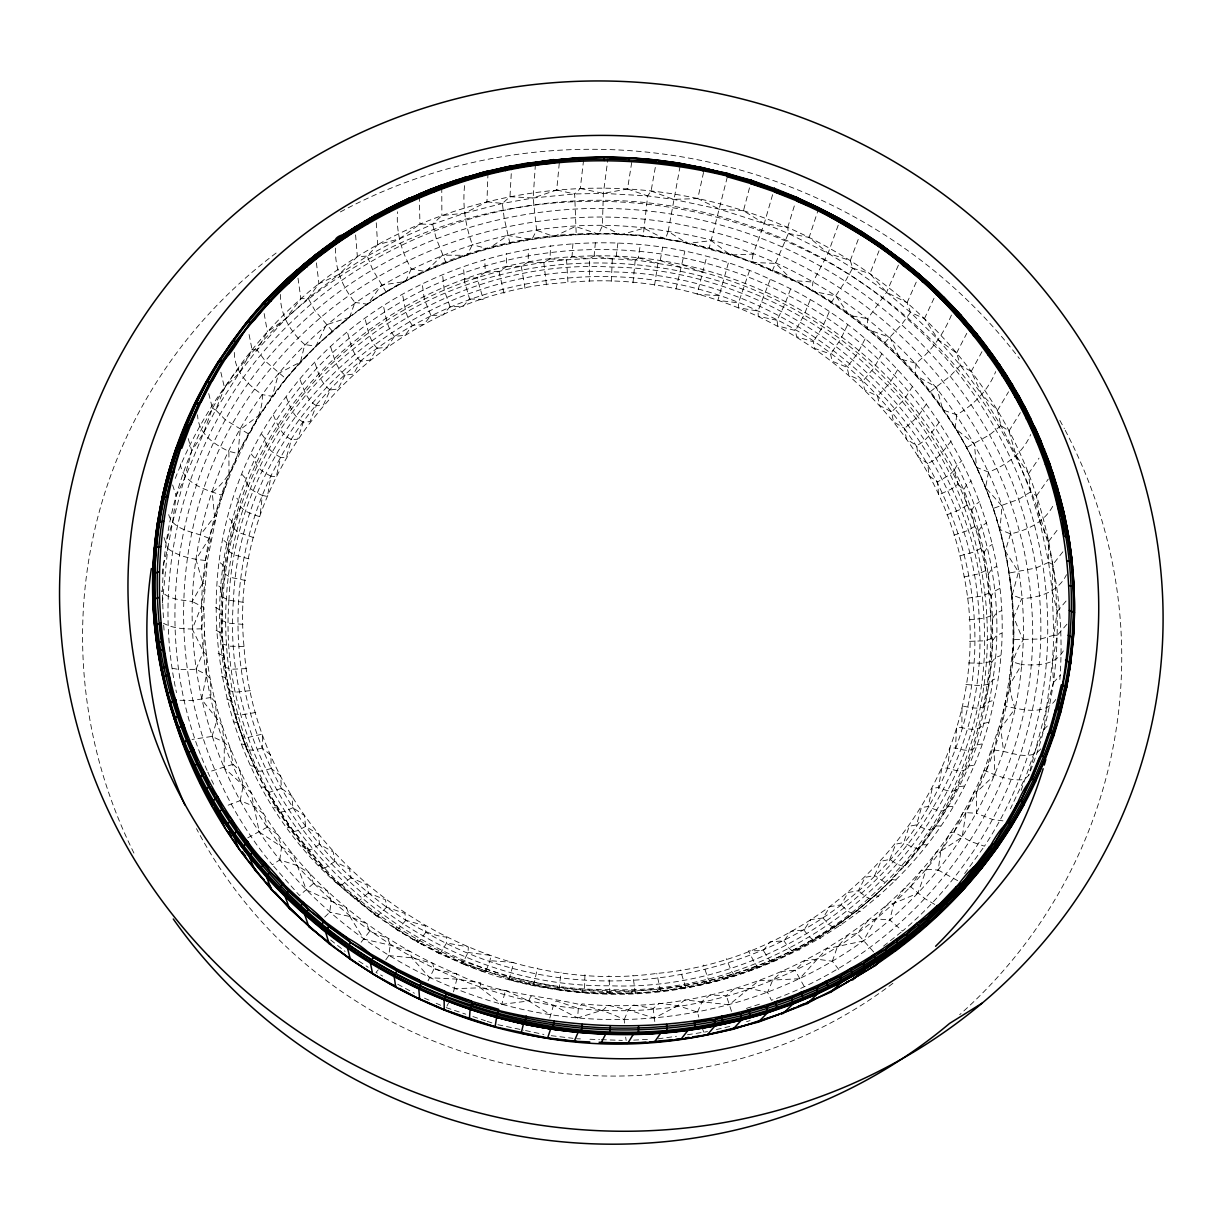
<?xml version="1.0" encoding="UTF-8"?>
<svg xmlns="http://www.w3.org/2000/svg" width="1224" height="1224" viewBox="0 0 1224 1224"><rect width="100%" height="100%" fill="white"/><g stroke="black" fill="none" stroke-linecap="round" stroke-linejoin="round"><path stroke-width="0.75" stroke-dasharray="5 3.75" d="M163.481 617.722C153.49 481.369 227.098 346.912 337.793 269.647C440.869 196.789 574.79 171.926 697.772 198.563C820.921 224.528 932.963 301.945 997.468 410.453C1063.166 518.777 1076.416 657.609 1028.68 775.389L1024.259 779.566L1010.412 808.804M896.014 880.148L891.914 879.505C829.428 942.052 744.559 980.592 656.798 989.283L655.376 991.639C820.508 978.175 970.372 845.753 992.863 679.764C1017.511 524.453 926.859 364.706 787.919 295.244C650.327 222.187 469.878 236.936 349.834 337.824C234.35 430.404 187.456 598.918 242.704 736.848L248.503 737.353L262.64 734.018L262.273 748.048L270.948 755.177L271.162 768.458L280.709 775.863L281.382 788.378L291.863 795.982L292.888 807.718L304.363 815.444L305.648 826.399L318.194 834.156L319.632 844.331L333.28 852.011L334.795 861.451L349.559 868.964L351.043 877.684L366.986 884.891L368.348 892.939L385.468 899.747L386.631 907.152L404.93 913.441L405.817 920.28L425.294 925.91L425.83 932.244C605.589 1038.212 866.929 965.797 947.621 768.014C1025.528 595.43 928.741 383.097 758.008 311.034C592.049 231.596 369.633 292.98 280.587 457.47C233.203 541.192 225.032 645.201 257.591 735.609C274.268 782.304 300.905 825.282 334.795 861.451C350.722 878.144 368.072 893.428 386.631 907.152C405.282 919.545 423.29 934.937 446.469 937.094L446.592 943L440.059 953.833L439.676 950.987L438.131 952.547L461.066 962.722L462.32 961.024L509.352 976.936L508.97 979.506L559.031 989.772C750.052 1020.235 956.204 894.606 994.056 700.22C1032.872 529.38 928.894 347.157 770.263 279.363C607.211 202.633 393.164 248.962 286.049 396.714C174.068 540.641 201.073 762.629 335.896 882.565L338.711 881.877C374.682 915.476 416.803 942.327 462.32 961.024L462.213 963.579C610.485 1026.446 796.946 989.329 903.251 866.24L904.781 865.674C1005.822 754.688 1021.076 579.013 943.597 451.029C869.866 322.478 719.131 245.932 572.021 256.81L566.559 259.962L567.967 282.469C748.721 264.308 934.111 395.23 964.206 576.948C1002.991 769.361 848.615 956.831 656.722 973.417C460.652 1000.666 256.107 847.544 244.02 646.502C225.614 460.301 384.764 292.291 567.967 282.469M358.097 310.651C548.857 168.484 842.739 229.821 960.534 436.723C1011.636 523.597 1028.038 630.834 1000.742 728.295C970.066 842.143 881.861 936.712 772.772 979.98C531.69 1082.399 228.001 917.694 203.444 651.749C190.822 536.525 236.89 417.476 322.738 339.844C396.438 270.366 497.923 234.427 598.551 234.167L602.392 225.859L603.356 193.361L608.037 157.942M988.655 722.236L983.545 723.506C979.292 731.707 969.117 729.183 961.896 727.699L961.988 705.896C970.693 707.579 983.438 711.481 988.9 701.735L994.056 700.22M1021.122 790.429L1033.484 754.504L1043.827 729.596L1052.502 661.434L1053.833 635.241L1052.212 590.825L1048.616 562.367L1048.723 541.299L1039.864 521.669L1030.685 491.864L1016.134 455.741L1000.895 425.631L981.908 394.633L960.396 365.318L938.303 339.752L910.488 312.395L886.574 292.307L852.623 268.117L828.067 253.292L788.409 233.447L764.25 223.564L719.498 209.197L673.537 199.374L647.649 195.917L603.356 193.361L574.668 193.958L533.144 197.982L502.36 203.459L464.554 213.221L432.608 224.283L399.253 238.864L367.246 256.107L338.926 274.467L308.142 298.304L285.161 319.357L257.055 349.988L239.552 372.632L215.669 409.964L203.521 433.112L185.467 476.748L176.118 495.858L172.584 522.449L167.749 548.536L162.777 566.605L162.134 575.892M611.312 281.443L612.337 258.922L616.207 256.306C652.132 263.695 689.158 266.098 723.965 278.659C758.834 290.165 792.127 306.306 822.712 326.609C877.317 363.222 922.712 413.62 952.44 472.342C1018.154 597.71 998.539 761.144 903.251 866.24L897.559 864.496L889.741 859.447L881.005 861.222L874.609 875.512L865.108 877.379L858.406 890.674L848.079 892.526L841.163 904.842L829.994 906.617L822.987 917.985L810.915 919.561L803.893 930.026L790.918 931.296L784.003 940.889L770.095 941.761L763.348 950.558L748.537 950.91L754.826 963.518L758.054 967.082L772.359 961.437L774.562 958.897L777.255 960.549M1002.961 820.86L992.71 819.544L976.431 813.271L976.676 792.035L999.472 725.832L1009.999 684.216L1021.688 664.601C1042.695 453.844 873.508 261.003 668.166 231.443C462.932 194.692 242.842 325.966 200.353 534.934C178.398 636.725 201.21 746.043 259.32 832.106C325.278 930.225 433.786 996.657 550.28 1014.635C658.91 1031.296 773.813 1005.608 863.149 941.026C952.257 876.981 1012.233 774.211 1021.688 664.601L1012.585 661.939C1013.793 622.22 1013.212 581.767 1002.991 542.844C994.561 505.527 979.399 469.924 960.534 436.723C921.366 370.275 862.629 317.383 795.309 280.786L792.402 280.526L753.204 261.783L751.582 262.41C689.25 238.435 620.017 228.735 553.967 236.553C517.14 239.552 480.451 248.824 446.072 262.915C390.67 284.029 340.915 318.76 300.461 361.998C282.101 382.974 265.103 405.022 251.731 429.563C239.108 451.059 233.264 476.549 212.211 492.186L214.537 516.452L200.353 534.934C188.572 531.124 171.498 528.079 168.499 513.774M464.584 185.65C462.442 205.739 465.441 225.813 472.387 244.693L466.987 255.342L442.491 255.143L425.615 271.621L411.31 268.882C401.396 251.501 396.01 231.917 397.555 211.783M330.618 346.836C333.968 356.918 335.866 367.98 345.03 375.141L353.461 374.07L360.713 361.233L369.847 360.131L377.222 348.289L387.059 347.218L394.449 336.325L405.037 335.376L412.381 325.385L423.718 324.635L430.909 315.501L443.027 315.042L450.004 306.688L462.886 306.597L469.588 298.977L464.615 281.903L463.406 266.266M583.573 160.16L580.268 188.511L574.668 193.958L576.229 234.778M968.368 662.949L983.239 663.316L990.216 661.557L993.031 639.923L991.256 638.698L992.786 617.875L990.813 615.856L991.18 595.92L994.653 591.192L999.794 588.392M572.924 243.576L572.021 256.81C425.279 264.613 285.437 363.712 239.43 504.915C190.286 645.17 243.209 809.508 358.25 901.415L368.348 892.939M508.924 979.384L533.848 985.427L557.241 989.42L557.991 987.034L582.655 989.849L632.165 990.981L633.068 993.046L582.93 991.914L557.945 989.053L557.991 987.034L509.352 976.936L508.694 978.833L461.066 962.722M1062.876 551.794L1052.885 564.524L1052.212 590.825L1057.199 611.572L1053.833 635.241L1040.828 638.989L1013.809 639.601C1014.466 558.328 990.767 476.289 942.878 409.994C900.803 348.932 840.811 302.558 774.532 270.718L772.237 270.932L731.432 254.026L730.499 254.975L687.322 243.438L668.166 231.443L680.131 166.082M238.619 726.98C202.297 613.897 227.266 483.434 304.654 392.736C383.999 297.233 512.351 248.411 635.195 260.36L638.27 257.851L640.336 244.678M559.031 989.772L561.02 972.131M335.59 248.12C334.596 268.286 342.429 287.028 354.929 302.405L349.62 317.23L315.976 346.132L285.88 378.736L265.486 361.294L257.055 349.988L267.383 331.765L285.161 319.357L300.89 298.763L308.142 298.304L318.944 283.693L338.926 274.467L357.377 256.642L367.246 256.107L377.635 244.708L399.253 238.864L419.954 224.13L432.608 224.283L441.879 215.531L464.554 213.221L486.953 201.807L487.948 173.64M464.416 279.194L477.085 277.649L485.331 272.325L484.704 259.304M749.501 270.657L738.516 302.848L738.317 307.76L758.008 311.034L770.263 279.363M612.337 258.922L594.099 255.954L589.433 258.8L589.616 281.336M486.953 201.807L502.36 203.459L509.98 196.712L511.54 168.468M485.331 272.325L498.994 271.3L506.629 266.648L506.369 253.536M898.401 265.134L886.574 292.307L867.678 318.699L867.097 329.057L890.032 337.579L900.068 358.953L916.026 363.268C933.254 349.498 945.479 330.97 953.297 310.422M595.384 242.719L594.099 255.954M981.832 743.947L976.783 744.957C972.483 753.127 962.385 749.884 955.424 748.048L956.663 727.056L961.896 727.699M440.059 953.833L418.348 942.572L417.721 939.604L415.9 941.026L439.722 953.603L462.458 963.762L468.012 952.486L468.348 946.948L446.592 943M584.934 974.732L584.429 992.511C643.258 996.856 702.989 988.304 758.054 967.082M916.026 363.268L915.277 375.187L936.635 387.258L942.878 409.994L956.694 414.783C973.937 404.823 988.181 390.318 995.693 371.591M535.393 164.475L533.144 197.982L536.617 230.28L531.859 239.506L507.776 235.467L488.299 248.9L472.387 244.693M506.629 266.648L521.271 266.22L528.217 262.166L528.34 248.992M632.992 282.79L635.195 260.36M1040.798 748.859C1031.771 760.226 1015.293 753.938 1003.558 751.459L1000.742 728.295L999.472 725.832L994.072 749.929L994.837 774.823L976.676 792.035L974.197 791.591L965.996 812.354L962.156 837.124L940.797 851.078L936.253 852.149L926.339 869.346L917.878 893.214L893.933 903.327L886.62 905.255L876.078 918.903L863.149 941.026L826.781 948.738L799.563 978.726L758.712 980.761L729.152 1004.782L684.828 999.916L677.897 1005.638L654.289 1018.077L628.31 1009.938L607.854 1005.256L603.325 1009.892L577.59 1017.955L578.34 1008.377L582.012 1003.894C747.252 1020.189 920.371 925.788 984.065 770.126C996.504 775.909 1010.305 781.249 1024.259 779.566M772.604 194.662L764.25 223.564L753.158 254.118L730.499 254.975L711.236 240.638L687.322 243.438L686.756 242.107L665.321 239.384L664.005 237.976L643.166 236.477L647.649 195.917L651.091 191.005L656.462 160.91M164.001 537.504L167.749 548.536L162.226 604.396M528.217 262.166L543.823 262.441L550.035 258.891L550.555 245.672M509.98 196.712L533.144 197.982L556.706 190.041L559.414 161.721M617.891 243.086L616.207 256.306M624.439 1023.111L624.225 1019.638C571.7 993.659 509.291 1000.895 456.445 973.814C408.954 954.276 365.027 926.247 327.542 891.149C255.877 823.981 209.748 729.565 204.454 631.171L201.807 628.799L207.315 560.607L216.602 514.906L228.98 473.994L228.903 451.335C213.802 444.312 198.043 433.418 197.584 414.844M838.226 225.155L828.067 253.292L812.935 282.055L812.032 291.174L835.916 295.978L849.441 315.455L867.678 318.699M271.162 768.458L262.395 771.105L256.826 771.197L246.483 748.813C234.641 715.03 224.726 679.947 223.242 644.084C219.065 625.127 225.415 605.696 220.504 587.26L216.373 584.338M956.694 414.783L955.179 428.477L974.365 443.853L976.553 467.339L988.518 472.097C1006.755 465.197 1022.774 452.941 1030.685 434.535M242.107 474.529L245.871 478.706C245.963 487.948 255.173 492.155 262.349 495.429L259.962 516.788C251.318 513.835 238.68 510.668 238.099 499.545L234.228 495.613M973.6 765.26L968.643 766.01C964.283 774.165 954.307 770.171 947.621 768.014L949.916 747.895L955.424 748.048M324.727 917.051L329.776 912.155L331.153 900.481L327.542 891.149L313.512 883.453L309.657 873.232L296.988 865.49L279.76 859.891L272.325 864.756C155.739 724.883 152.587 506.874 271.667 367.445C375.508 240.042 556.461 188.802 713.516 232.147C880.331 274.528 1016.96 423.948 1030.853 597.496C1048.784 770.906 934.172 942.159 771.426 1000.299L767.586 992.358L772.772 979.98L782.182 971.458L795.064 970.188L804.902 960.764L816.622 959.126L832.335 961.253L840.674 971.902M1013.809 639.601L1009.066 680.284L1000.742 728.295L1015.216 708.436C1005.623 684.446 1009.295 661.756 1023.05 640.121L1013.671 617.279L1021.734 598.597C1039.421 597.633 1058.117 592.034 1066.502 574.699M234.32 352.451C234.32 371.27 247.768 384.933 262.334 394.648C263.206 417.292 247.217 434.443 238.068 453.584L214.537 516.452L216.602 514.906L209.258 538.346L195.962 559.322L202.756 583.159L192.168 601.504C181.626 599.852 168.361 599.791 161.14 590.764M957.627 880.622L938.211 870.065L940.797 851.078L950.252 832.687L954.031 832.045L970.28 841.347L984.448 846.197C1064.987 723.43 1068.46 557.333 996.015 430.068C930.011 310.743 806.448 227.588 672.328 206.167C535.118 183.447 387.518 226.532 288.283 325.033C192.428 418.593 147.997 561.449 176.486 692.631M549.79 1018.062L553.447 1005.394L556.262 1000.957L578.34 1008.377M654.549 285.376L657.961 263.099L660.21 260.605L662.658 247.477M279.76 859.891L281.642 846.656L277.664 834.539L267.536 827.041L263.65 813.945L254.73 806.723L240.164 800.634L225.95 806.019M385.774 959.891L388.758 955.607L390.227 945.203L387.855 938.227L369.587 931.418L366.71 923.722L349.88 916.485L329.776 912.155M728.311 263.114L717.891 300.385L738.516 302.848M580.268 188.511L603.356 193.361L627.529 188.986L631.982 160.711M462.213 963.579L485.469 972.33L489.998 960.672L490.855 955.424L468.012 952.486M251.272 454.043L254.913 458.434C254.944 467.675 263.787 472.418 270.887 476.151L267.475 496.47L262.349 495.429M709.262 247.462L709.063 248.64L727.546 176.088M889.741 859.447L895.723 844.162L903.74 842.54L909.202 826.246L916.562 824.869L921.397 807.58L928.174 806.494L932.26 788.241L938.533 787.522L941.776 768.32L947.621 768.014M221.972 592.125L225.078 574.194L222.814 564.83L218.713 561.648M557.945 989.053L533.159 984.693L533.526 982.719L532.93 985.136M533.848 985.427L537.29 968.046M1066.991 624.163L1057.306 635.287L1052.502 661.434L1053.374 682.686L1028.68 775.389M965.889 684.507L980.699 685.731L987.661 684.354L991.884 661.985L995.403 657.625L1000.589 655.59M753.158 254.118L751.582 262.41L775.787 263.405L792.402 280.526L812.935 282.055M988.518 472.097L985.549 487.626L1001.982 505.956L999.977 529.579L1010.473 533.878C1028.512 530.023 1046.03 521.179 1054.109 503.508M240.164 800.634L243.224 785.777L239.873 770.676L233.08 764.296L230.188 748.201L224.329 742.356L212.043 736.404L192.03 739.434M675.939 289.17L684.813 251.501M453.477 991.853L456.873 979.124L456.445 973.814L433.954 969.102L432.806 963.334L411.708 957.78L388.758 955.607M651.091 191.005L673.537 199.374L697.772 198.563L704.366 168.683M261.691 434.199L265.195 438.804C265.164 448.045 273.61 453.293 280.587 457.47L276.287 476.733L270.887 476.151M208.723 393.577L212.41 408.204L203.521 433.112L191.74 450.86L172.584 522.449L165.837 542.676M224.267 569.833L228.75 551.351L226.532 542.691L222.493 539.249M167.749 548.536C179.071 556.859 193.621 559.46 207.315 560.607L202.756 583.159L204.852 583.94L201.578 605.911L192.26 629.09L203.444 651.749L206.535 654.871L206.535 674.654L201.623 699.363L221.988 725.281L224.329 742.356L224.114 767.815L251.042 792.616L259.32 832.106L293.01 854.337L306.352 889.924L346.576 908.009L349.88 916.485L363.757 939.083L390.227 945.203L409.918 951.446L411.708 957.78L429.67 977.716L456.873 979.124L480.711 982.857L480.374 987.799L505.512 990.415L501.809 1004.353L480.374 987.799L454.854 988.671M718.58 295.718L697.068 294.188L706.722 256.719M280.434 294.464C279.913 314.476 290.317 331.75 304.791 344.617L300.461 361.998L278.613 373.381L272.309 396.316L262.334 394.648M983.606 707.013L989.344 683.971L992.863 679.764L998.034 677.974M207.116 770.493C142.198 624.469 177.801 442.323 292.811 331.413C401.38 223.105 568.762 183.615 715.749 223.717C863.119 262.028 988.64 379.991 1027.441 528.386C1067.282 672.206 1016.364 834.753 902.547 931.036L889.756 919.974L893.933 903.327L904.383 888.517L910.702 886.788L920.938 870.799L926.339 869.346L938.211 870.065M205.326 560.607L211.247 537.566L209.258 538.346L200.353 534.934M772.237 270.932L788.409 233.447L787.705 227.435L764.25 223.564L743.458 210.742L750.771 183.019M273.289 415.058C277.588 424.33 280.786 434.765 291.419 439.462L286.339 457.638L280.587 457.47M986.039 771.212L992.496 748.185L994.072 749.929L1003.558 751.459M1010.473 533.878L1005.332 551.121L1018.475 571.975L1012.202 595.048L1021.734 598.597M212.043 736.404L216.969 720.033L215.302 702.025L211.033 697.451L210.145 678.524L206.535 674.654L195.993 669.329L178.658 669.421L172.003 668.273M787.705 227.435L794.988 203.735M227.955 547.817L233.906 528.875L231.642 520.904L227.679 517.216M831.065 302.818L845.417 281.168L852.623 268.117L850.313 260.528L828.067 253.292L809.125 237.41L818.076 210.283M508.97 979.506L513.866 962.462L489.998 960.672M345.03 375.141L337.992 389.002L330.189 389.966L323.473 404.884L316.282 405.649L309.993 421.653L303.338 422.173L297.6 439.248L291.419 439.462M832.335 961.253L837.354 946.856L847.758 935.427L857.198 933.422L867.724 920.907L876.078 918.903L889.756 919.974M668.166 231.443L665.321 239.384L643.901 228.215L620.874 234.733L618.013 233.447L598.551 234.167L575.51 226.455L553.967 236.553L536.617 230.28M850.313 260.528L858.957 237.471M233.019 526.152L240.516 506.858M557.241 989.42L581.737 992.22L582.655 989.849L582.93 991.914M1052.885 564.524L1048.616 562.367L1039.864 521.669L1036.514 495.842L1030.685 491.864L1028.527 473.719L1016.134 455.741L1008.974 430.97L1000.895 425.631L997.468 410.453L981.908 394.633L971.229 371.438L960.396 365.318L956.587 353.032L938.303 339.752L924.457 318.607L910.488 312.395L907.076 302.695L886.574 292.307L869.958 273.61L879.031 250.798M248.35 433.801L225.292 419.771L215.669 409.964L224.528 387.916L239.552 372.632L252.067 349.651L248.518 331.673M624.225 1019.638L628.31 1009.938L633.68 1005.042L653.203 1008.515L659.369 1003.267L677.897 1005.638L697.466 1012.095L698.797 1017.159M195.993 669.329L203.444 651.749L204.454 631.171L203.903 607.502L192.168 601.504M790.505 289.17L784.859 304.21L777.026 320.29L777.714 325.921L795.493 330.557L796.549 336.646L813.363 341.833L814.725 348.442L830.561 354.057L832.182 361.248L847.023 367.231L848.844 375.049L862.721 381.291L864.649 389.767L877.577 396.193L879.551 405.389L891.562 411.907L893.489 421.867L904.613 428.385L906.403 439.11L916.669 445.582L918.245 457.103L927.7 463.437L928.97 475.769L937.661 481.904L938.517 495.047L951.859 488.774L958.132 484.153L954.062 470.322L957.245 464.891L961.85 460.668M907.076 302.695L916.225 282.147M411.31 268.882L405.679 281.428L381.398 285.131L367.613 304.256L354.929 302.405M697.466 1012.095L702.301 1001.309L709.935 995.036L726.306 995.586L734.599 988.64L749.822 988.456L767.586 992.358M954.031 832.045L962.906 812.461L976.431 813.271M606.339 993.521L607.425 991.165L608.007 993.245M924.457 318.607L936.345 293.27M810.15 300.064L804.091 314.889L795.493 330.557M433.954 969.102L428.063 980.791M446.928 1006.113L448.458 1003.083M829.168 312.028L822.712 326.609L813.363 341.833M956.587 353.032L966.776 333.356M484.627 971.489L485.591 969.683L485.469 972.33M630.911 993.322L632.165 990.981L656.798 989.283L658.007 991.333M971.229 371.438L984.371 347.264M847.498 325.003L840.628 339.339L830.561 354.057M997.468 410.453L1008.561 391.802M991.18 595.92L988.9 593.135L988.227 574.148L985.534 570.629L983.928 552.605L980.745 548.383L978.328 531.384L974.549 526.504L971.474 510.561L967.006 505.068L963.365 490.181L966.608 484.857L971.351 480.848M865.047 338.956L857.81 353.032L847.023 367.231M1008.974 430.97L1020.326 412.672M425.83 932.244L418.348 942.572L396.913 929.72L396.576 926.951L394.48 928.205L417.919 942.296M971.474 510.561L974.778 505.344L979.613 501.58M978.328 531.384L981.694 526.305L986.636 522.755M679.611 988.472L681.202 986.085L682.717 988.089M881.77 353.874L874.166 367.644L862.721 381.291M1028.527 473.719L1039.038 458.113M910.488 312.395L901.736 324.375L884.003 343.562M983.928 552.605L987.34 547.633L992.343 544.343M1036.514 495.842L1048.279 479.074M988.227 574.148L991.669 569.298L996.749 566.238M964.665 873.599L984.448 846.197M703.525 983.836L705.284 981.434L707.105 983.377M405.817 920.28L397.418 930.041L373.947 914.144L335.896 882.565M285.88 378.736L259.779 414.691L240.149 429.639L238.068 453.584L228.903 451.335M897.636 369.694L889.68 383.158L877.577 396.193M1048.723 541.299L1058.607 528.248M992.786 617.875L996.29 613.27L1001.462 610.715M369.587 931.418L360.437 943.138M727.025 977.762L728.938 975.314L731.049 977.18M993.031 639.923L996.535 635.44L1001.737 633.145M912.553 386.371L904.261 399.514L891.562 411.907M954.062 470.322L949.778 474.667L937.661 481.904M750.006 970.28L752.056 967.801L754.458 969.561M1057.199 611.572L1066.838 600.127M386.631 907.152L377.359 916.302L376.303 913.058L373.947 914.144M926.476 403.859L917.878 416.65L904.613 428.385M960.396 365.318L950.298 375.982L929.567 392.216M378.277 969.821L375.967 972.453L382.653 976.064M1063.304 650.923C1054.92 665.81 1036.483 665.443 1021.688 664.601M1053.374 682.686L1060.642 674.852M939.374 422.096C932.688 430.726 927.119 440.594 916.669 445.582M1055.807 699.439C1044.776 716.086 1022.147 709.507 1006.051 706.355L1005.011 703.173M904.781 865.674L907.841 862.538L912.125 862.966M891.914 879.505L888.961 882.55L885.136 882.519L874.609 875.512M1043.827 729.596L1047.698 725.648M223.38 492.691L221.116 494.97C204.745 489.569 182.208 483.189 180.142 462.764M951.186 441.053C944.285 449.422 938.456 459.122 927.7 463.437M1000.895 425.631L989.665 434.78L966.424 447.617M313.512 883.453L299.498 895.494L272.325 864.756M351.043 877.684L341.848 884.891L339.446 884.952L338.711 881.877M883.575 946.106L902.547 931.036M334.795 861.451L324.987 868.046L322.386 867.893L321.545 864.71L290.822 827.654L265.241 787.476L261.538 786.971M967.006 505.068L960.565 509.368L946.856 514.876M1030.685 491.864L1018.552 499.361L993.368 508.388M974.549 526.504L967.97 530.466L953.94 535.179M319.632 844.331L312.105 849.058L307.377 850.558L305.572 846.61L302.343 846.855M980.745 548.383L974.029 551.993L959.738 555.895M267.536 827.041L247.217 838.149M305.648 826.399L297.769 830.622L292.781 831.784L290.822 827.654L287.426 827.654M985.534 570.629L978.726 573.872L964.206 576.948M1048.616 562.367L1035.886 568.043L1009.418 572.97M988.9 593.135L982.015 596.027L967.327 598.261M292.888 807.718L284.672 811.436L279.47 812.246L277.358 807.916L273.809 807.656M990.813 615.856L983.882 618.365L969.071 619.757M281.382 788.378L269.663 792.158L266.45 791.148L265.241 787.476M991.256 638.698L984.295 640.825L969.423 641.345M233.08 764.296L207.774 772.222L213.619 784.217M354.394 898.906L356.98 898.018L357.592 900.986L377.359 916.302M746.502 1021.734L750.052 1020.587M349.62 317.23L326.211 324.834L315.976 346.132L304.791 344.617M746.411 1008.408L762.491 1003.206M262.273 748.048L253.292 750.144L247.585 749.853L242.704 736.848M255.77 712.475L241.388 714.908L235.482 714.005M687.475 1034.739L707.533 1031.602M716.377 1029.552L732.319 1025.85M987.661 684.354L989.344 683.971M211.033 697.451L192.566 700.495L179.515 700.281M772.359 961.437L769.804 960.519L763.348 950.558M250.369 690.642L235.804 692.157L229.837 690.856M318.531 865.184L321.545 864.71C462.519 1024.06 735.746 1036.697 885.136 882.519C1028.772 745.615 1017.94 501.549 872.069 370.658C735.272 237.196 498.918 224.971 352.558 349.758C193.56 476.105 183.539 724.654 324.987 868.046M658.114 1038.839L676.459 1036.269M501.809 1004.353L528.753 1000.957L550.28 1014.635M246.452 668.61L231.78 669.222L225.752 667.524M963.976 786.099L959.111 786.604C954.72 794.713 944.897 789.97 938.533 787.522M244.02 646.502L229.286 646.18L223.242 644.084M952.976 806.371L948.233 806.631C943.796 814.71 934.203 809.202 928.174 806.494M633.695 1040.125L650.602 1039.237M201.807 628.799C188.955 629.182 175.093 629.61 163.481 623.261M940.644 825.986L936.039 826.016L931.204 830.071L925.053 828.969L916.562 824.869M243.071 624.378L228.352 623.154L222.294 620.66M1053.833 635.241L1057.306 635.287M469.588 298.977L483.22 299.345L477.085 277.649M576.611 1038.763L580.421 1038.901M589.953 1039.237L599.485 1039.574M601.397 1039.65L622.358 1040.385M927.012 844.881L922.559 844.667L917.847 848.553L911.911 847.13L903.74 842.54M243.591 602.33L228.934 600.204L222.921 597.327M743.458 210.742L719.498 209.197L697.772 198.563M550.035 258.891L566.559 259.962M252.067 349.651L257.055 349.988M581.737 992.22L584.429 992.511M572.021 256.81L589.433 258.8M551.213 1035.672L572.985 1038.319M245.565 580.482L231.03 577.468L225.078 574.194M248.962 558.878L234.625 554.992L228.75 551.351M788.409 233.447L809.125 237.41M250.66 765.673L254.485 766.438C275.232 811.068 304.363 851.69 340.18 885.442M777.026 320.29L758.268 316.282L758.008 311.034M497.908 1024.702L523.673 1030.164M525.509 1030.547L543.9 1034.464M878.74 896.381L874.839 895.54L870.585 898.906L865.429 896.595L858.406 890.674M556.706 190.041L574.668 193.958M508.694 978.833L533.159 984.693M253.781 537.627L239.69 532.884L233.906 528.875M990.216 661.557L991.884 661.985M241.22 743.855L245.137 744.896L256.826 771.197M638.27 257.851L657.961 263.099M860.365 911.559L856.678 910.534L852.608 913.747L847.758 911.161L841.163 904.842M852.623 268.117L869.958 273.61M660.21 260.605L680.529 267.107M233.218 721.609L237.242 722.91L246.483 748.813M446.163 1007.627L465.778 1014.191M472.908 1016.563L485.377 1020.74M487.167 1021.336L492.507 1023.111M627.529 188.986L647.649 195.917M840.949 925.635L837.507 924.426L833.62 927.517L829.092 924.671L822.987 917.985M681.982 264.552L702.836 272.401M226.7 699.042L230.785 700.602L232.208 704.81M820.57 938.533L817.372 937.156L813.7 940.109L809.508 937.049L803.893 930.026M424.437 998.157L429.456 1000.345M436.142 1003.267L441.16 1005.455M221.651 676.214L225.782 678.065L227.236 682.395M505.512 990.415L528.753 1000.957L530.726 996.458L553.447 1005.394L577.59 1017.955M934.754 904.429L925.069 898.753L910.702 886.788M602.392 225.859L620.874 234.733L641.07 235.1L643.166 236.477M218.102 653.249L222.263 655.36L223.747 659.843M799.318 950.191L796.365 948.661L792.907 951.507L789.082 948.233L784.003 940.889M212.41 408.204L215.669 409.964M397.693 984.218L414.401 993.261M216.051 630.222L220.213 632.609L221.697 637.214M215.47 607.211L219.632 609.873L221.116 614.616M358.785 961.069L368.149 967.266M303.338 422.173C293.01 416.818 290.134 406.184 286.049 396.714M330.664 939.971L345.091 951.415M316.282 405.649C306.291 399.682 303.751 388.88 299.895 379.18M873.676 951.981L857.198 933.422M734.492 975.36L731.661 971.657L726.306 958.683M330.189 389.966C320.596 383.372 318.378 372.433 314.767 362.549M332.377 331.199L315.149 310.881L308.142 298.304M958.132 484.153L963.365 490.181M710.318 982.153L707.931 978.313L703.54 965.048M360.713 361.233C352.038 353.522 350.462 342.368 347.371 332.117M377.222 348.289C369.051 340.043 367.781 328.812 364.966 318.393M386.325 292.307L372.647 269.678L367.246 256.107M685.669 987.401L680.299 969.974M394.449 336.325C386.845 327.604 385.881 316.312 383.357 305.74M804.137 986.345L795.064 970.188M412.381 325.385C405.343 316.205 404.67 304.883 402.466 294.173M660.639 991.088L656.722 973.417M430.909 315.501L424.315 299.038L422.219 283.708M446.072 262.915L436.264 238.588L432.608 224.283M450.004 306.688L444.205 289.904L442.553 274.406M701.918 1027.487L703.984 1032.429M635.348 993.169L632.885 975.36M731.524 1011.391L726.306 995.586M172.63 484.995L176.118 495.858M503.982 293.286L498.994 271.3M188.205 438.544L191.74 450.86M509.949 243.622L504.196 218.209L502.36 203.459M609.904 993.643L608.925 975.803M525.065 288.451L521.271 266.22M220.856 372.264L224.528 387.916M546.424 284.84L543.823 262.441M264.139 313.528L267.383 331.765M625.663 1037.126L626.168 1040.522M654.779 1021.52L653.203 1008.515M297.998 278.169L300.89 298.763M316.419 262.869L318.944 283.693M163.649 625.143L164.138 630.773M355.587 234.916L357.377 256.642M376.258 222.783L377.635 244.708M419.281 196.36L419.954 224.13M441.757 187.609L441.879 215.531M1065.217 430.328A520.736 496.24 12.7 0 1 959.662 1014.711M133.952 853.097A520.736 496.24 12.7 0 1 277.863 251.731M340.364 211.951A520.736 496.24 12.7 0 1 1019.439 358.663M1059.877 420.429A520.736 496.24 12.7 0 1 1064.344 428.675M892.923 983.316A458.128 436.31 12.7 0 1 196.483 828.663M175.262 478.416A458.128 436.31 12.7 0 1 700.771 213.251A458.128 436.31 12.7 0 1 1059.862 679.504M228.934 600.204C213.206 809.676 403.889 991.761 609.292 989.589C810.747 997.514 998.417 824.15 983.882 618.365C976.89 426.778 800.266 269.433 611.74 267.062C422.249 255.785 236.507 406.353 228.934 600.204M233.371 601.275C217.979 808.131 406.246 987.875 609.078 985.764C808.054 993.597 993.444 822.436 979.215 619.206C972.453 429.823 797.88 274.191 611.526 271.896C424.238 260.758 240.715 409.688 233.371 601.275"/><path stroke-width="1.5" d="M515.029 165.867L553.615 159.594L554.579 162.991C492.629 167.229 433.296 188.435 378.216 216.25C346.729 235.941 314.859 256.397 288.833 283.31C258.035 311.125 232.774 343.959 212.716 380.297L209.84 381.995L190.76 424.912L188.756 425.279C149.405 528.936 148.257 647.236 193.56 749.241C207.927 782.121 226.21 813.226 247.829 841.867C259.855 859.508 277.037 873.049 288.466 890.996C302.144 902.363 318.148 911.956 328.736 926.446C343.363 936.681 361.386 943.719 373.167 957.29L419.235 979.98L421.132 983.04L471.607 1001.094L471.928 1003.282C597.021 1040.385 735.609 1033.438 850.527 968.582C881.724 951.063 910.87 929.98 937.125 905.684C952.609 896.901 959.937 878.954 973.279 867.464C989.038 856.188 992.955 833.728 1008.53 821.977C1016.639 807.779 1020.969 790.092 1032.276 778.311L1048.249 733.574L1050.467 732.579L1053.864 735.624L1060.871 711.955L1057.429 709.124C1086.009 588.178 1062.264 455.909 988.288 355.343C940.369 287.487 873.661 234.075 797.558 201.455L795.738 199.145L751.077 183.768L750.679 182.192C655.452 154.943 552.284 151.929 457.669 183.447C379.593 209.702 306.658 254.959 255.036 319.342C225.537 348.702 205.846 387.473 188.756 425.279C169.524 471.76 158.845 521.669 157.33 571.945C155.739 632.915 167.673 694.069 191.831 750.052C246.498 878.296 364.14 975.39 498.168 1011.223C636.388 1049.473 792.418 1022.499 906.357 934.264C1032.107 840.138 1096.765 671.701 1062.034 517.828C1042.343 423.963 989.834 338.053 917.373 275.568C796.273 169.708 620.14 132.07 466.39 179.209C420.551 193.071 376.87 214.062 337.625 241.511C318.056 255.25 299.589 270.55 282.484 287.257C271.024 298.365 260.528 310.376 250.262 322.585C240.761 335.223 234.289 351.196 222.187 361.401L218.882 360.851C150.353 465.319 134.548 600.908 174.328 719.008C228.781 895.356 390.395 1025.483 574.255 1041.272L589.8 1041.915M629.059 161.201L628.922 157.789L603.784 157.085L578.661 157.682L546.287 160.91M622.955 158.477L609.904 158.003L628.922 157.789L653.999 159.793L653.861 163.175M157.911 520.277C133.6 665.795 193.989 818.764 304.73 914.619C423.795 1020.112 597.082 1060.979 750.297 1017.419L748.981 1009.754L766.652 1006.618L775.465 1001.706L791.897 997.881L801.276 992.113L816.469 987.753L826.338 981.051L840.276 976.278L850.527 968.582L863.241 963.502L873.798 954.735L885.289 949.472L896.029 939.588L906.357 934.264L917.159 923.217L926.354 917.939L955.852 887.079L962.936 882.198L989.375 846.931L994.638 842.831L1017.328 803.48L1021.091 800.45L1039.436 757.381L1042.083 755.667L1055.516 709.369L1061.269 684.859L1066.441 688.01L1060.871 711.955M1056.419 494.557L1059.525 495.032C1072.193 541.345 1076.646 589.907 1073.387 637.781L1066.441 688.01C1077.916 630.115 1076.829 569.91 1063.855 512.366L1059.066 511.892C1047.713 451.151 1018.031 395.658 982.796 345.367C958.377 316.985 933.713 288.405 903.389 265.761C878.159 242.49 846.427 227.144 817.556 209.273L774.547 192.015L773.43 190.102L727.209 176.746L728.142 173.502L678.938 163.083L653.999 159.793L656.462 160.91L652.744 160.589M610.363 1026.003L609.827 1033.928C413.299 1030.547 223.074 894.331 169.539 703.004L175.69 699.577C168.07 689.877 172.416 676.551 165.592 666.529C166.189 651.428 158.891 638.255 160.941 623.077L154.668 625.495L157.988 651.474L162.945 677.346L169.157 674.24M222.187 361.401L201.073 402.252L198.671 403.308L181.81 448.229L177.327 447.709L175.935 449.009L185.161 425.218L188.756 425.279M175.69 699.577L178.673 715.474L183.83 724.593L187.456 739.495L193.56 749.241L197.722 763.103L204.852 773.369L209.426 786.191L217.688 796.916L222.554 808.681L232.025 819.789L237.058 830.499L247.829 841.867L252.924 851.537L265.027 863.073L270.076 871.733L303.43 902.516L308.035 909.264L346.683 937.416L350.462 942.48L394.143 967.189L396.744 970.831L445.077 991.302L446.224 993.873L498.688 1009.326L496.653 1017.022L523.428 1024.029L550.647 1029.001L581.262 1032.215C628.555 1036.131 676.52 1034.249 722.91 1024.014L721.946 1016.257L740.826 1013.916L748.981 1009.754M1073.876 623.307L1070.694 662.964L1066.441 688.01M1074.06 619.558L1074.075 591.529M209.84 381.995L207.254 381.46L205.953 382.592L218.453 361.218L247.202 321.744L250.262 322.585M154.668 625.495C149.772 574.224 154.591 522.204 168.315 472.586L175.369 450.799M235.681 341.588L233.279 340.823L232.025 341.848L246.789 322.065L262.946 303.476L267.199 298.885L271.422 300.829M609.827 1033.928C638.255 1035.06 666.958 1033.27 695.048 1028.986L694.467 1021.153L714.51 1019.745L721.946 1016.257M751.261 181.167L751.429 180.341L728.066 173.732L774.18 189.154L774.333 188.312L796.809 197.416L840.23 218.912L861.13 231.52L873.37 240.394M282.484 287.257L279.684 286.141L262.548 303.797L246.743 322.692M550.647 1029.001L547.618 1037.952L495.246 1026.829L469.404 1019.026L470.077 1009.509L471.928 1003.282M290.134 276.976L262.502 304.409L284.825 281.183L288.833 283.31M292.857 274.467L315.899 254.393L318.408 255.74M903.389 265.761L905.913 263.573C1030.654 361.661 1098.815 529.824 1065.507 686.695C1033.683 855.301 889.205 989.237 722.864 1021.688C515.855 1067.925 283.907 958.851 194.922 764.939C110.175 593.854 162.807 370.26 315.501 255.296L315.899 254.393M582.165 1024.304L581.262 1032.215M666.851 1032.306L666.621 1024.411M279.256 287.059C301.823 264.139 327.695 244.693 354.991 227.664L355.924 226.93L357.576 228.337M356.582 226.731L376.166 214.613L378.216 216.25M638.408 1033.959L638.561 1026.033M469.404 1019.026L444.725 1009.938L417.629 998.126C386.111 983.484 356.964 964.313 329.103 943.643L325.599 931.954L328.736 926.446M443.623 186.737L442.078 184.885L420.979 193.836M466.39 179.209L465.013 177.312L464.692 178.153L479.426 173.364L504.334 167.581L505.558 170.656M678.524 166.433L678.938 163.083L671.395 162.486M488.33 170.932L479.426 173.364L488.33 170.932L489.524 172.859M554.074 1020.954L552.789 1028.818M512.963 167.719L511.953 165.745L488.024 171.773M704.366 168.683L703.678 167.657L703.004 170.962M526.213 1015.951L524.545 1023.754M496.653 1017.022L495.093 1026.814L444.22 1009.8L444.144 1000.023L446.224 993.873M1050.467 732.579L1055.516 709.369L1057.429 709.124M523.428 1024.029L521.194 1033.132C723.95 1080.67 947.85 969.882 1035.55 781.784L1032.276 778.311M168.086 474.147L162.165 497.281L168.224 496.5M796.671 198.257L796.809 197.416L795.738 199.145M818.657 208.478L818.795 207.621L817.556 209.273M838.838 220.488L840.23 218.912L840.108 219.785L820.309 209.35M859.508 232.759L861.069 231.275L881.234 244.662L881.127 245.534L876.476 242.444M900.589 259.932L881.234 244.662L879.536 246.055M168.545 472.311L175.965 448.397M924.778 280.296L919.362 274.39L900.68 259.044L898.829 260.329M176.44 447.953C133.86 567.477 151.409 704.947 219.035 811.772C291.266 928.481 417.659 1008.025 552.973 1027.839C677.025 1046.704 808.834 1015.415 908.453 938.364C1016.073 856.984 1081.052 722.007 1073.922 586.832L1068.98 585.5M937.14 291.587L937.201 290.669L935.09 291.725M961.529 317.093L943.597 296.927L940.277 298.84M965.231 321.254L970.372 326.196L967.847 326.67M970.219 325.875L985.244 345.642L960.825 315.088L957.306 316.802M1001.293 368.378L999.319 364.293L996.719 364.813M1003.282 371.515L1012.477 384.979L1009.586 384.979M1053.864 735.624L1045.189 759.461L1044.531 757.411L1042.083 755.667M750.679 182.192L751.429 180.341L774.333 188.527M1021.336 405.787L1024.136 405.588L1041.15 441.466L1044.302 450.325L1034.816 427.176L1031.924 427.222M1044.302 450.325L1030.608 418.302L1026.263 418.899M1058.989 494.297L1049.947 464.355L1045.357 464.432M1059.066 511.892L1062.034 517.828L1064.513 518.119L1065.201 519.542L1057.597 488.147L1052.9 487.948M883.636 958.3C913.486 937.783 941.057 913.272 965.644 886.666L982.046 867.74L997.376 847.452L1011.621 825.863L1024.274 804.137L1021.091 800.45M574.255 1041.272L578.065 1032.429M1045.418 758.926L1035.55 781.784M1024.274 804.137L1021.367 807.121M325.599 931.954L320.153 927.042L324.482 920.57M421.132 983.04L418.822 989.099L419.633 999.182M773.43 190.102L774.333 188.312M198.671 403.308L195.167 403.063L184.671 426.243L185.161 425.218M320.153 927.042L298.824 908.728L303.43 902.516M298.824 908.728L278.72 889.282L283.586 883.315M396.744 970.831L394.22 976.767L395.734 987.202M206.428 381.597L194.677 404.073L195.167 403.063M278.72 889.282L259.932 868.749L265.027 863.073M605.605 1034.28L600.999 1043.062C636.067 1043.95 671.303 1042.022 705.743 1035.03L707.074 1035.076L714.831 1026.094L714.51 1019.745M259.932 868.749L242.52 847.253L247.829 841.867M373.167 957.29L370.428 963.104L372.632 973.921L396.454 986.666M242.52 847.253L226.517 824.869L232.025 819.789M633.16 1034.571L627.759 1043.338L599.087 1042.251M226.517 824.869L212.012 801.689L217.688 796.916M603.662 157.284L604.212 160.497M350.462 942.48L347.524 948.141L350.385 959.386L373.641 974.304M212.012 801.689L199.022 777.806L204.852 773.369M218.407 361.83L232.499 340.869M187.609 753.341L193.56 749.241M654.412 1042.098L660.623 1033.301M177.771 728.372L183.83 724.593M973.279 867.464L977.471 873.064L997.606 846.916L994.638 842.831M680.896 1039.329L687.873 1030.47M308.035 909.264L304.73 914.619L308.83 926.782L330.709 943.735M157.988 651.474L164.245 648.705M152.969 599.515L159.242 597.419M288.466 890.996L284.993 896.182L289.644 908.851L329.103 943.643M152.893 573.597L159.135 571.853M529.961 166.189L528.722 162.807L533.786 162.7M695.048 1028.986C798.048 1014.635 895.922 964.068 965.644 886.666L962.936 882.198M779.336 1014.329L758.207 1022.162L707.533 1034.617L732.885 1029.338L741.392 1020.204L740.826 1013.916M154.408 547.878L160.619 546.455M157.513 522.403L163.664 521.302M270.076 871.733L266.45 876.721L271.621 889.94L302.328 919.928M758.207 1022.162L767.448 1012.829L817.693 993.781L864.878 969.27L908.361 939.757L928.526 923.263L926.354 917.939M168.315 472.586L174.298 472.112M906.357 934.264L908.56 939.236L887.125 955.102L841.714 982.184L792.907 1004.017L782.962 1013.579L781.111 1013.686L807.06 1003.619L817.693 993.781L816.469 987.753M914.879 934.983L920.188 930.102M924.151 926.43L929.46 921.55M252.924 851.537L249.145 856.341L254.806 870.111L264.047 879.643M300.018 270.994L297.356 269.77L284.825 281.183M895.249 951.033L905.102 942.036M1006.143 831.142L1011.621 825.863L1008.53 821.977M806.861 1002.64L830.408 992.327L841.714 982.184L840.276 976.278M922.284 281.826L925.405 279.715L937.339 290.975M993.169 851.185L997.376 847.452M977.945 871.32L982.26 867.219L979.414 862.935M953.481 897.544L965.415 887.186M852.21 979.154L874.579 965.981L887.125 955.102L885.289 949.472M420.811 193.79L432.026 188.634L434.336 191.755M937.676 914.236L947.575 905.714L945.234 900.558M874.579 965.981L879.75 961.59M398.871 203.582L408.938 198.273L411.509 201.287M237.058 830.499L233.157 835.105L239.261 849.441L271.621 889.94M296.942 270.688L299.803 268.316M377.267 214.613L408.938 198.273M326.533 251.44L322.983 248.962L303.078 264.812L304.103 264.613C348.626 227.021 400.615 198.487 456.001 180.479L457.669 183.447M262.548 303.797L265.883 304.47M917.373 275.568L919.362 274.39L933.269 287.716M885.059 957.168L887.92 954.904M337.625 241.511C330.067 240.241 344.801 230.693 346.683 237.15M343.363 234.518L327.42 246.468M322.983 248.962L335.254 240.057M222.554 808.681L218.53 813.088L225.032 828.005L239.261 849.441M315.501 255.296L324.437 248.671M209.426 786.191L205.295 790.383L212.15 805.912M356.521 226.639L375.86 214.858L397.601 203.551L399.468 205.265M853.755 978.022L858.483 974.916M355.373 226.792L343.041 234.778L354.991 227.664M982.352 1003.007L949.594 1023.417A520.736 496.24 12.7 0 1 173.273 918.995M355.052 227.037L376.166 214.613M951.935 308.785L954.184 307.851L963.273 318.255M973.34 335.651L977.043 334.137L985.458 345.046M830.408 992.327L849.058 981.036M197.722 763.103L193.499 767.066L199.022 777.806M807.06 1003.619L815.444 998.968M187.456 739.495L183.172 743.259L200.675 783.222L208.814 797.757M845.585 982.796L848.936 981.005M988.288 355.343L992.174 354.042L999.503 364.66M375.799 215.485L364.216 221.483L367.613 224.007M377.451 214.628L385.698 210.375M388.987 208.677L392.292 206.978M178.673 715.474L174.328 719.008L179.698 731.202M397.31 203.796L432.026 188.634M1002.135 375.814L1006.189 374.743L1012.477 384.979M398.932 203.658L405.695 200.614M409.091 199.084L419.235 194.509L408.648 198.502M397.234 204.423L386.111 209.38L389.232 212.043M982.796 345.367L985.289 344.709L1006.373 375.11L1012.263 385.575M781.111 1013.686L786.252 1011.483M789.694 1009.999L794.835 1007.796M798.278 1006.327L803.418 1004.124M171.391 691.132L167 693.87L169.83 701M442.078 184.885L419.312 193.866L421.301 195.427M1014.803 397.02L1019.011 396.178L1024.335 405.97M165.592 666.529L161.17 669.038L163.343 674.715M441.833 185.115L465.013 177.312M722.91 1024.014L750.297 1017.419L792.907 1004.017L791.897 997.881M443.516 185.161L462.932 178.75M779.306 1014.268L732.885 1029.338M431.766 188.863L455.389 180.479L479.992 173.38L481.43 176.424M161.308 641.774L156.871 644.053L158.324 648.139M464.783 177.526L479.992 173.38M470.077 176.684L475.463 175.216M479.043 174.221L484.429 172.752M750.297 1017.419L767.448 1012.829L766.652 1006.618M1036.468 441.39L1041.15 441.466L1034.816 427.176M463.146 178.551L456.001 180.479M488.116 171.13L511.953 165.745M905.913 263.573L911.559 268.377M511.754 165.944L528.722 162.807M515.319 165.959L519.007 165.347M522.679 164.735L526.351 164.123M530.023 163.511L533.695 162.899M537.321 162.318L542.706 161.476M536.663 163.756L536.051 162.012L504.334 167.581M850.619 980.103L852.944 979.766L864.878 969.27L863.241 963.502M672.313 1039.696L649.806 1042.022M676.031 1039.176L679.748 1038.656M685.318 1037.891L689.036 1037.371M692.738 1036.85L705.743 1035.03M1041.333 449.193L1044.516 449.743M539.233 162.165L542.936 161.736M559.597 159.824L569.068 158.86M572.847 158.462L603.922 157.345L629.014 158.034M579.35 161.109L578.83 157.942L536.051 162.012M1049.504 471.668L1052.778 472.403M561.464 159.701L568.9 159.227M580.069 158.508L594.635 157.728M626.963 1043.231L645.997 1042.221M594.986 158.125L578.83 157.942M1067.144 560.745L1072.04 561.785L1072.499 567.339M637.689 159.105L648.506 159.686M628.815 157.988L654.029 160.038M637.857 159.304L643.442 159.778M662.062 161.507L667.661 162.088M547.403 1037.891L576.795 1041.456M653.907 159.992L703.632 167.902L751.414 180.54M662 161.675L665.703 162.18M671.257 162.93L674.959 163.435M1069.332 610.363L1074.534 612.551M680.513 164.2L684.063 164.766M687.613 165.332L703.616 167.872M698.858 167.642L702.53 168.331M1068.169 635.271L1073.387 637.781M706.187 169.065L728.112 173.716M727.867 174.389C510.316 111.139 251.731 227.572 178.582 447.678C94.263 677.346 244.05 934.906 471.347 1005.088C599.928 1048.402 747.313 1035.183 864.052 965.139C958.652 909.356 1031.021 816.393 1058.852 709.828C1119.975 494.328 980.133 261.462 773.859 189.123M1065.492 660.134L1070.694 662.964M751.307 180.555L796.824 197.645M781.096 191.954L789.755 195.458M444.725 1009.938L417.629 998.126L399.713 988.426M796.61 197.6L818.825 207.85M304.103 264.613L307.239 266.847M818.565 207.789L840.291 219.157M839.955 219.065L881.311 244.922M844.927 222.63L860.962 232.147M902.042 260.896L919.469 274.681M880.882 244.769L900.772 259.32M882.626 246.651L885.625 248.855M890.108 252.175L899.089 258.83M914.971 271.743L925.405 279.715M900.298 259.121L906.403 263.772M339.461 950.696L350.385 959.386M902.027 261.11L904.903 263.481M989.375 846.931L993.75 852.256M941.088 294.969L954.322 308.157M916.699 272.983L919.285 275.293M930.271 285.314L933.025 287.824M306.306 923.707L310.269 927.486M954.123 308.769L960.825 315.088M937.201 290.669L947.192 301.073M943.673 298.197L950.206 304.807M955.852 887.079L959.83 892.954M972.514 329.363L977.196 334.473M266.526 882.443L271.483 888.073M275.201 892.281L289.644 908.851M937.125 905.684L940.874 911.819M986.437 347.096L992.174 354.042M965.568 321.101L970.173 326.793M972.499 329.7L984.081 344.189M917.159 923.217L920.647 929.597M242.383 851.766L245.672 856.249M253.337 866.714L256.612 871.197M986.33 347.157L993.888 357.714M996.045 360.728L999.289 365.257M896.029 939.588L899.258 946.213M999.319 364.293L1006.189 374.743M1013.258 387.151L1019.209 396.561L1034.8 428.171M873.798 954.735L876.736 961.574M216.189 810.671L214.246 807.442L225.032 828.005M228.873 831.631L231.795 836.466M1012.294 384.611L1019.011 396.178M1013.181 387.197L1019.561 398.488M1021.382 401.717L1023.203 404.945M850.527 968.582L853.174 975.62M195.488 769.131L190.607 760.028L185.069 744.85M1024.136 405.588L1030.608 418.302M1049.947 464.355L1059.188 494.588M1057.597 488.147L1052.548 471.944M1063.855 512.366L1065.201 519.542M1065.523 521.363L1072.285 562.306L1068.919 537.443L1063.824 536.188L1062.034 517.828M826.338 981.051L828.663 988.288M1044.944 451.931L1050.161 464.799L1044.302 449.315M801.276 992.113L803.281 999.503M1044.929 452.069L1052.548 472.984M775.465 1001.706L777.133 1009.234M197.11 772.16L200.675 783.222M188.496 752.821L190.087 758.237M1059.525 496.072L1064.084 512.841M1065.569 521.332L1068.919 537.443M1072.867 572.924L1073.831 587.811M1045.786 759.66A458.128 436.31 12.7 0 1 1044.24 765.077M1043.154 768.687A458.128 436.31 12.7 0 1 935.61 946.274M184.931 804.979A458.128 436.31 12.7 0 1 151.363 568.517M208.738 956.158A553.172 523.704 12.7 0 0 1139.391 770.126A553.172 523.704 12.7 0 0 485.821 92.045A553.172 523.704 12.7 0 0 208.738 956.158M284.886 929.475A486.617 460.377 12.7 0 0 1087.065 708.375A486.617 460.377 12.7 0 0 468.088 153.398A486.617 460.377 12.7 0 0 284.886 929.475"/></g></svg>
